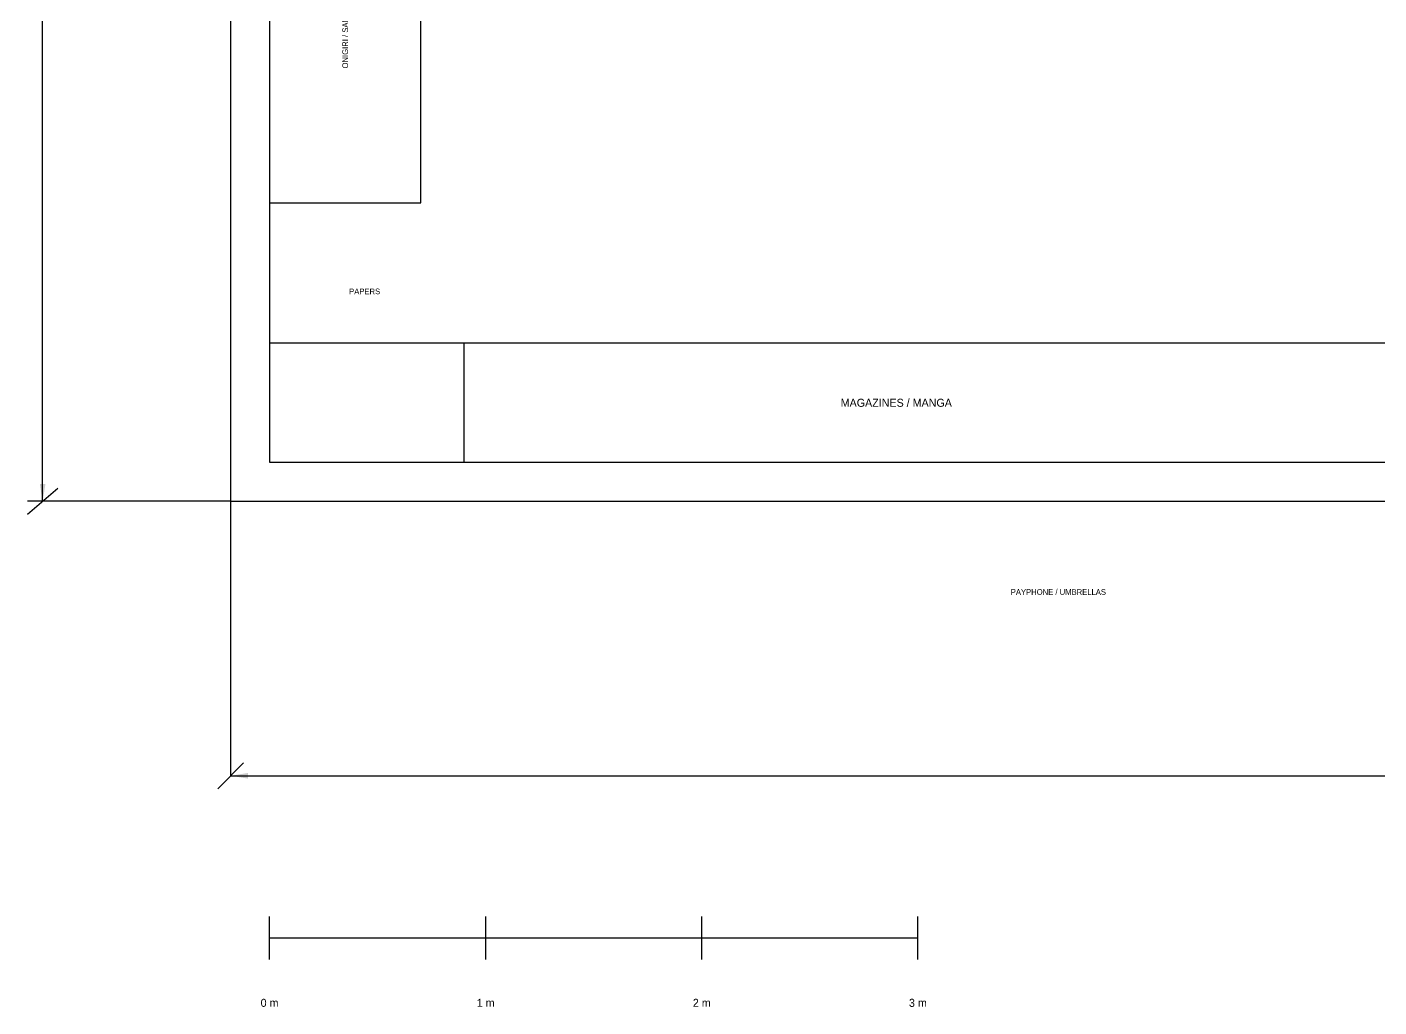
# Model space of a CAD drawing. Header units: millimetres. Extents: x -1160 to 38600, y -2519 to 23410.
# Drawn here: x -1122 to 5133, y -2519 to 2013 of the extents above; entities that cross this region are included whole.
import ezdxf
from ezdxf.enums import TextEntityAlignment as Align

# ---------------------------------------------------------------- set-up
doc = ezdxf.new("R2010")
doc.units = ezdxf.units.MM
for name, color, linetype in [('COLD', 4, 'Continuous'), ('DIM', 8, 'Continuous'), ('EXTERIOR', 7, 'Continuous'), ('FIXTURES', 3, 'Continuous'), ('FLOOR', 8, 'Continuous'), ('TEXT', 7, 'Continuous')]:
    doc.layers.add(name, color=color, linetype=linetype)
doc.dimstyles.get("Standard").update_dxf_attribs({"dimtxt": 2.5, "dimasz": 2.5, "dimexe": 1.25, "dimexo": 0.625, "dimtad": 1, "dimcen": 2.5, "dimazin": 3, "dimtfac": 1, "dimtmove": 0, "dimatfit": 3})

# ---------------------------------------------------------------- blocks, each defined once
blk = doc.blocks.new('_CLOSEDFILLED')
at = {"color": 0, "linetype": 'BYBLOCK'}
blk.add_solid([(-1, 0.164), (0, 0), (-1, -0.164)], dxfattribs=at)
blk = doc.blocks.new('*D1')
at = {"color": 8}
for p, q in [((-180, -180), (-180, -1450)), ((14080, -180), (14080, -1450)), ((-100, -1450), (6675, -1450)), ((7225, -1450), (14000, -1450))]:
    blk.add_line(p, q, dxfattribs=at)
at = {"layer": 'Defpoints'}
for p in [(-180, -180), (14080, -180), (-180, -1450)]:
    blk.add_point(p, dxfattribs=at)
at = {"color": 8, "xscale": 80, "yscale": 80, "rotation": 180}
blk.add_blockref('_CLOSEDFILLED', (-180, -1450), dxfattribs=at)
at = {"color": 8, "xscale": 80, "yscale": 80}
blk.add_blockref('_CLOSEDFILLED', (14080, -1450), dxfattribs=at)
at = {"color": 8, "insert": (6950, -1450), "char_height": 110, "attachment_point": 5}
blk.add_mtext('14260', dxfattribs=at)
blk = doc.blocks.new('*D2')
at = {"color": 8}
for p, q in [((-180, 10820), (-1050, 10820)), ((-1050, 5595), (-1050, 10740)), ((-1050, -100), (-1050, 5045)), ((-180, -180), (-1050, -180))]:
    blk.add_line(p, q, dxfattribs=at)
at = {"layer": 'Defpoints'}
for p in [(-180, 10820), (-1050, -180), (-180, -180)]:
    blk.add_point(p, dxfattribs=at)
at = {"color": 8, "xscale": 80, "yscale": 80}
for p, rotation in [((-1050, 10820), 90), ((-1050, -180), 270)]:
    blk.add_blockref('_CLOSEDFILLED', p, dxfattribs=dict(at, rotation=rotation))
at = {"color": 8, "insert": (-1050, 5320), "char_height": 110, "attachment_point": 5, "rotation": 90}
blk.add_mtext('11000', dxfattribs=at)

msp = doc.modelspace()

# ---------------------------------------------------------------- linework, layer by layer
at = {"layer": 'COLD'}
for p, q in [((0, 8240), (0, 1200)), ((700, 1200), (700, 8240)), ((0, 1200), (700, 1200)), ((0, 0), (6000, 0))]:
    msp.add_line(p, q, dxfattribs=at)
at = {"layer": 'DIM'}
for p, q in [((-1050, -180), (-1050, 10820)), ((-1120, -240), (-980, -120)), ((-180, -180), (-1120, -180)), ((-180, -180), (-180, -1380)), ((-240, -1510), (-120, -1390)), ((-180, -1450), (14080, -1450)), ((0, -2300), (0, -2100)), ((1000, -2300), (1000, -2100)), ((2000, -2300), (2000, -2100)), ((3000, -2300), (3000, -2100)), ((0, -2200), (3000, -2200))]:
    msp.add_line(p, q, dxfattribs=at)
at = {"layer": 'EXTERIOR'}
for p, q in [((-180, 10820), (-180, -180)), ((-180, -180), (14080, -180))]:
    msp.add_line(p, q, dxfattribs=at)
at = {"layer": 'FIXTURES'}
for p, q in [((5800, 550), (0, 550)), ((0, 550), (0, 0)), ((900, 0), (900, 550)), ((0, 0), (5800, 0))]:
    msp.add_line(p, q, dxfattribs=at)
at = {"layer": 'FLOOR'}
for p, q in [((0, 10640), (0, 0)), ((0, 0), (13900, 0))]:
    msp.add_line(p, q, dxfattribs=at)

# ---------------------------------------------------------------- texts
at = {"layer": 'TEXT'}
msp.add_text('ONIGIRI / SANDWICH', height=26.458, rotation=90, dxfattribs=at).set_placement((350, 2000), align=Align.MIDDLE_CENTER)
for s, height, p in [('PAPERS', 26.46, (440, 790)), ('MAGAZINES / MANGA', 37.042, (2900, 275)), ('PAYPHONE / UMBRELLAS', 26.458, (3650, -600)), ('0 m', 37.04, (0, -2500)), ('1 m', 37.04, (1000, -2500)), ('2 m', 37.04, (2000, -2500)), ('3 m', 37.04, (3000, -2500))]:
    msp.add_text(s, height=height, dxfattribs=at).set_placement(p, align=Align.MIDDLE_CENTER)

# ---------------------------------------------------------------- dimensions: what is measured, and where the dimension line sits
dim = msp.add_linear_dim(base=(-1050, -180), p1=(-180, -180), p2=(-180, 10820), angle=90, dimstyle='Standard', override={"dimtxt": 110, "dimasz": 80, "dimdec": 0, "dimclrd": 8, "dimclre": 8, "dimclrt": 8})
dim.commit()
dim.dimension.update_dxf_attribs({"geometry": '*D2', "text_midpoint": (-1050, 5320)})
dim = msp.add_linear_dim(base=(-180, -1450), p1=(-180, -180), p2=(14080, -180), dimstyle='Standard', override={"dimtxt": 110, "dimasz": 80, "dimdec": 0, "dimclrd": 8, "dimclre": 8, "dimclrt": 8})
dim.commit()
dim.dimension.update_dxf_attribs({"geometry": '*D1', "text_midpoint": (6950, -1450)})

doc.saveas('drawing.dxf')
